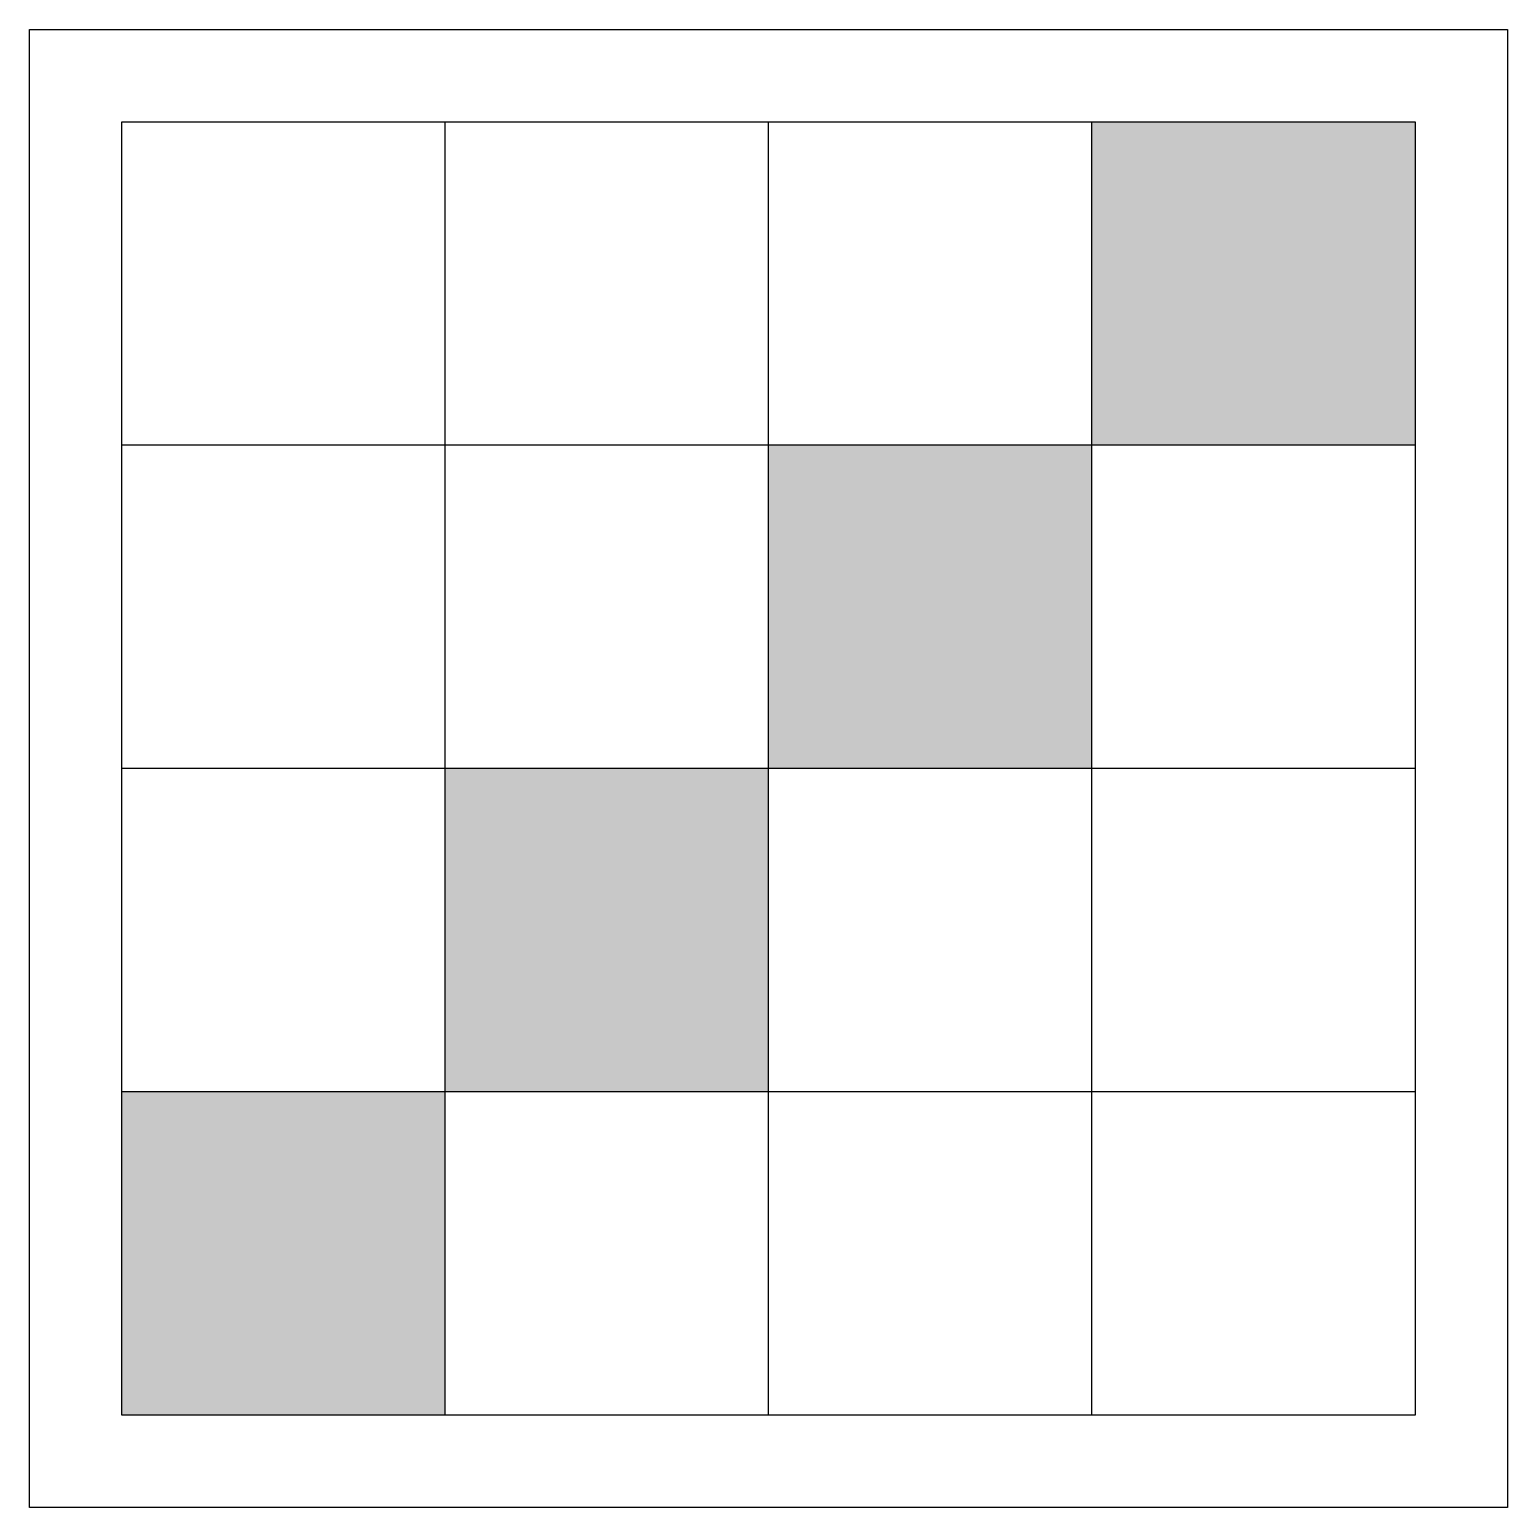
# Model space of a CAD drawing. Header units: millimetres. Extents: x -2892.452 to -2891.802, y 3743.387 to 3744.037.
import ezdxf

# ---------------------------------------------------------------- set-up
doc = ezdxf.new("R2010")
doc.units = ezdxf.units.MM
doc.layers.add('Ele_caixas', color=2, linetype='Continuous')

msp = doc.modelspace()

# ---------------------------------------------------------------- hatches: boundary and pattern name
at = {"layer": 'Ele_caixas'}
h = msp.add_hatch(color=1, dxfattribs=at)
h.paths.add_polyline_path([(-2892.2692, 3743.42759), (-2892.2692, 3743.56977), (-2892.41139, 3743.56977), (-2892.41139, 3743.42759)])
h.paths.add_polyline_path([(-2892.12701, 3743.56977), (-2892.12701, 3743.71196), (-2892.2692, 3743.71196), (-2892.2692, 3743.56977)])
h.paths.add_polyline_path([(-2891.98482, 3743.71196), (-2891.98482, 3743.85415), (-2892.12701, 3743.85415), (-2892.12701, 3743.71196)])
h.paths.add_polyline_path([(-2891.84264, 3743.85415), (-2891.84264, 3743.99634), (-2891.98482, 3743.99634), (-2891.98482, 3743.85415)])

# ---------------------------------------------------------------- linework, layer by layer
at = {"layer": 'Ele_caixas', "color": 2}
for p, q in [((-2892.45201, 3743.38696), (-2892.45201, 3744.03696)), ((-2892.45201, 3744.03696), (-2891.80201, 3744.03696)), ((-2891.80201, 3744.03696), (-2891.80201, 3743.38696)), ((-2891.80201, 3743.38696), (-2892.45201, 3743.38696))]:
    msp.add_line(p, q, dxfattribs=at)
at = {"layer": 'Ele_caixas', "color": 1}
for p, q in [((-2892.41139, 3743.42759), (-2892.41139, 3743.99634)), ((-2892.41139, 3743.99634), (-2891.84264, 3743.99634)), ((-2892.2692, 3743.42759), (-2892.2692, 3743.99634)), ((-2892.12701, 3743.42759), (-2892.12701, 3743.99634)), ((-2891.98482, 3743.42759), (-2891.98482, 3743.99634)), ((-2891.84264, 3743.99634), (-2891.84264, 3743.42759)), ((-2891.84264, 3743.85415), (-2892.41139, 3743.85415)), ((-2891.84264, 3743.71196), (-2892.41139, 3743.71196)), ((-2891.84264, 3743.56977), (-2892.41139, 3743.56977)), ((-2891.84264, 3743.42759), (-2892.41139, 3743.42759))]:
    msp.add_line(p, q, dxfattribs=at)

doc.saveas('drawing.dxf')
